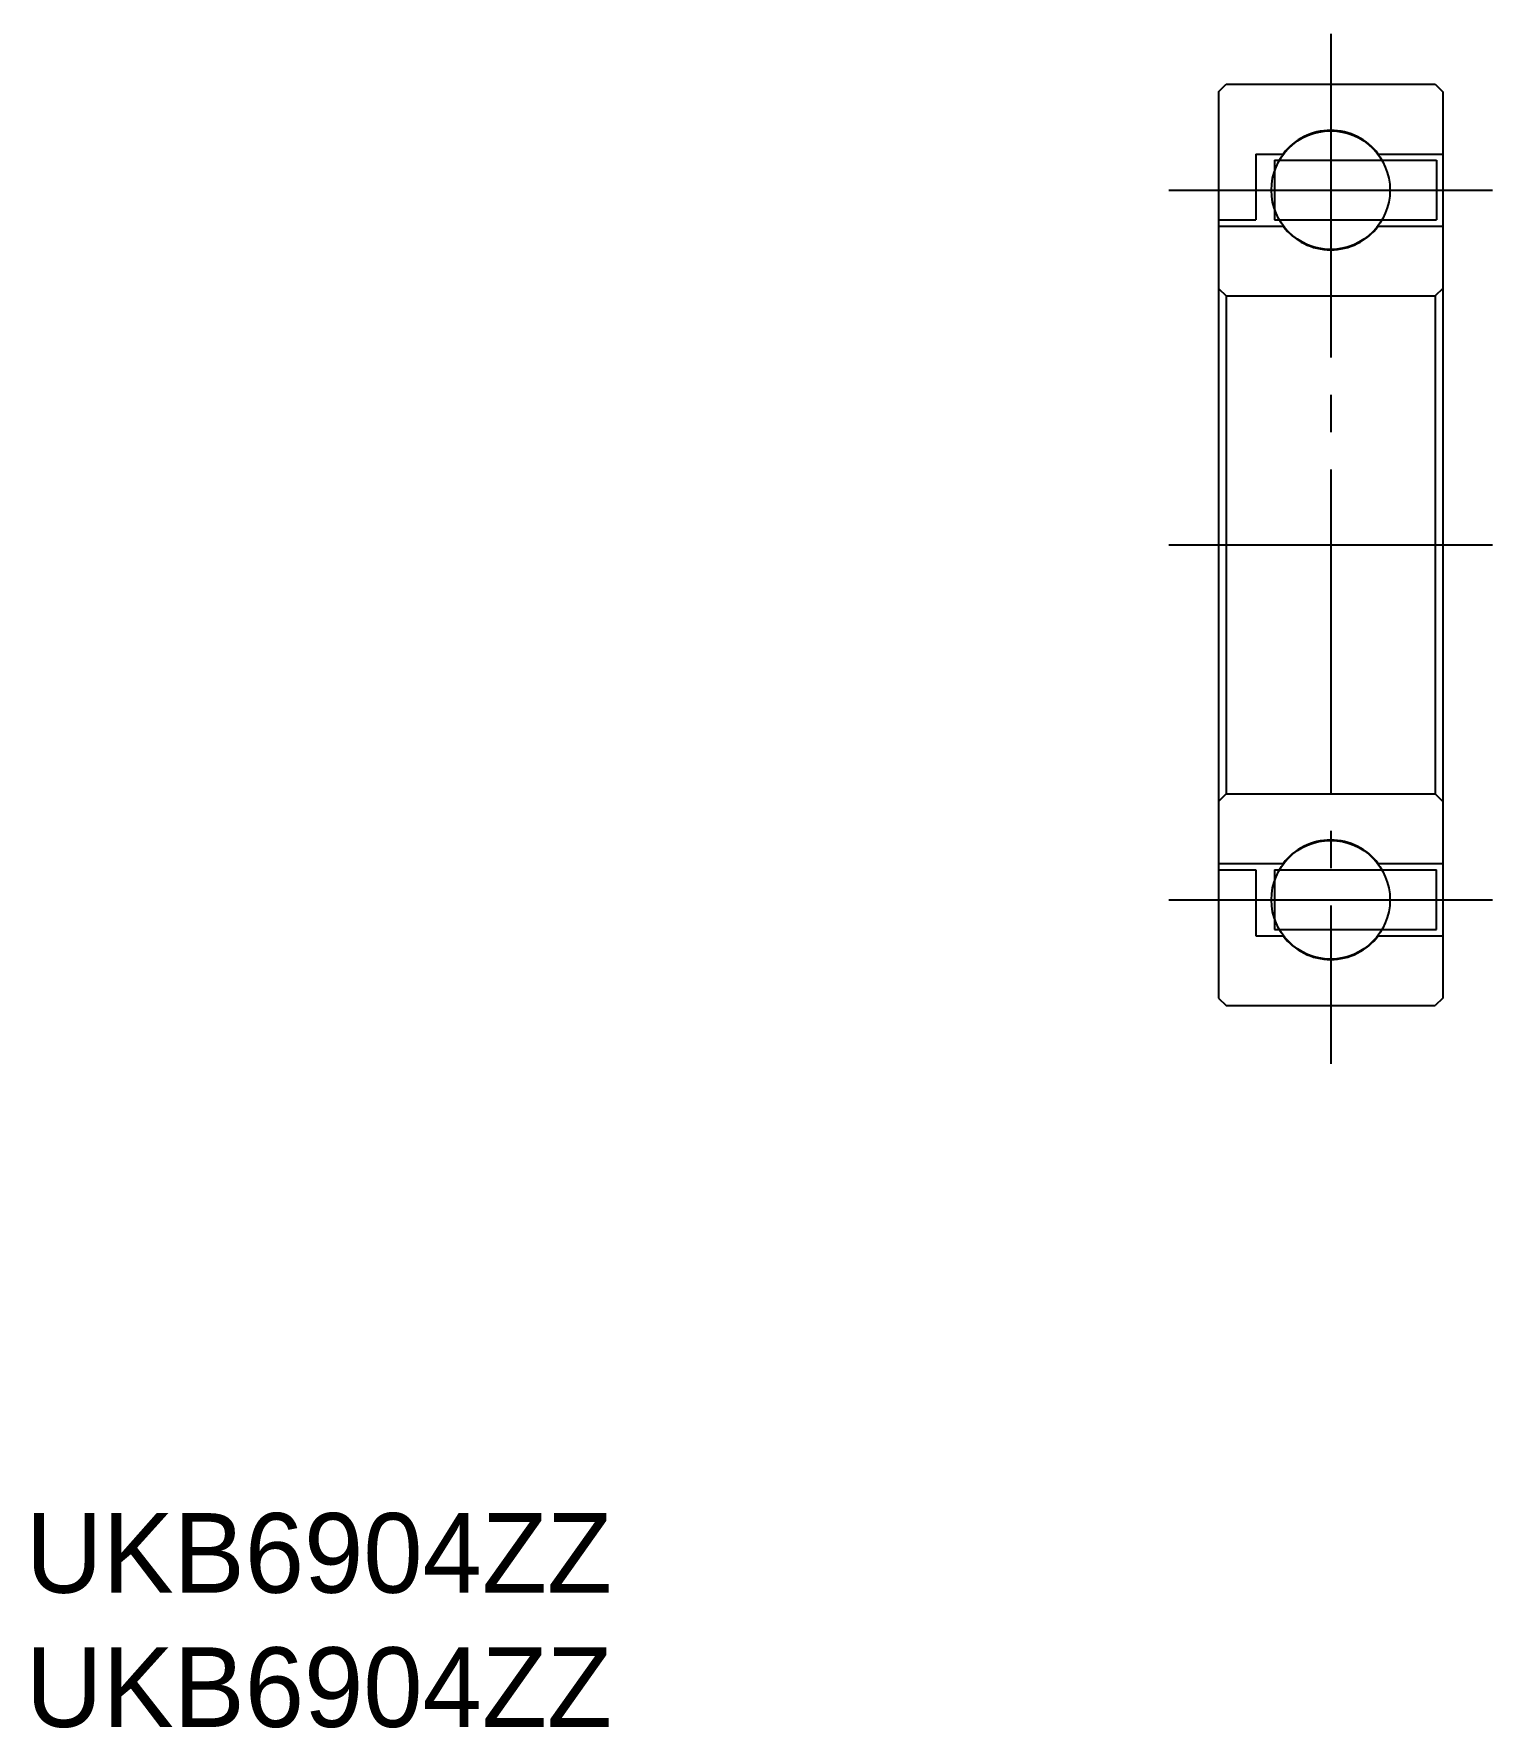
# Model space of a CAD drawing. Extents: x -46.1 to 13.1, y -28.1 to 40.
import ezdxf

# ---------------------------------------------------------------- set-up
doc = ezdxf.new("R2010")
doc.units = 0
doc.linetypes.add('CENTER', pattern=[17.5, 13, -1.5, 1.5, -1.5])
doc.layers.get('0').update_dxf_attribs({"linetype": 'CONTINUOUS'})
doc.layers.add('CENTER', color=1, linetype='CENTER')

msp = doc.modelspace()

# ---------------------------------------------------------------- linework, layer by layer
at = {"color": 7, "linetype": 'CONTINUOUS'}
for p, q in [((1.519, 37.639), (1.819, 37.939)), ((1.519, 37.639), (1.519, 1.239)), ((1.819, 37.939), (10.219, 37.939)), ((10.219, 37.939), (10.519, 37.639)), ((10.519, 37.639), (10.519, 1.239)), ((3.019, 35.139), (4.106, 35.139)), ((3.019, 35.139), (3.019, 32.489)), ((3.769, 34.889), (10.269, 34.889)), ((3.769, 34.889), (3.769, 32.489)), ((7.931, 35.139), (10.519, 35.139)), ((10.269, 34.889), (10.269, 32.489)), ((1.519, 32.489), (3.019, 32.489)), ((1.519, 32.239), (4.106, 32.239)), ((3.769, 32.489), (10.269, 32.489)), ((7.931, 32.239), (10.519, 32.239)), ((1.519, 29.739), (1.819, 29.439)), ((1.819, 29.439), (10.219, 29.439)), ((1.819, 29.439), (1.819, 9.439)), ((10.519, 29.739), (10.219, 29.439)), ((10.219, 29.439), (10.219, 9.439)), ((1.819, 9.439), (1.519, 9.139)), ((1.819, 9.439), (10.219, 9.439)), ((10.219, 9.439), (10.519, 9.139)), ((1.519, 6.639), (4.106, 6.639)), ((1.519, 6.389), (3.019, 6.389)), ((3.019, 6.389), (3.019, 3.739)), ((3.769, 6.389), (10.269, 6.389)), ((3.769, 6.389), (3.769, 3.989)), ((7.931, 6.639), (10.519, 6.639)), ((10.269, 3.989), (10.269, 6.389)), ((3.019, 3.739), (4.106, 3.739)), ((3.769, 3.989), (10.269, 3.989)), ((7.931, 3.739), (10.519, 3.739)), ((1.519, 1.239), (1.819, 0.939)), ((1.819, 0.939), (10.219, 0.939)), ((10.519, 1.239), (10.219, 0.939))]:
    msp.add_line(p, q, dxfattribs=at)
for centre in [(6.019, 33.689), (6.019, 5.189)]:
    msp.add_circle(centre, 2.381, dxfattribs=at)
for centre, start, end in [((6.019, 33.689), 37.16892, 142.8311), ((6.019, 33.689), 217.16888, 322.83112), ((6.019, 5.189), 37.16892, 142.8311), ((6.019, 5.189), 217.16888, 322.83112)]:
    msp.add_arc(centre, 2.4, start, end, dxfattribs=at)
at = {"layer": 'CENTER', "color": 1, "linetype": 'CENTER'}
for p, q in [((6.019, 39.963), (6.019, -1.403)), ((-0.482, 33.689), (13.063, 33.689)), ((-0.482, 19.439), (13.063, 19.439)), ((-0.482, 5.189), (13.063, 5.189))]:
    msp.add_line(p, q, dxfattribs=at)

# ---------------------------------------------------------------- texts
at = {"color": 0, "linetype": 'BYBLOCK'}
for p in [(-46.384, -22.643), (-46.384, -28.034)]:
    msp.add_text('UKB6904ZZ', height=3.2, dxfattribs=at).set_placement(p)

doc.saveas('drawing.dxf')
